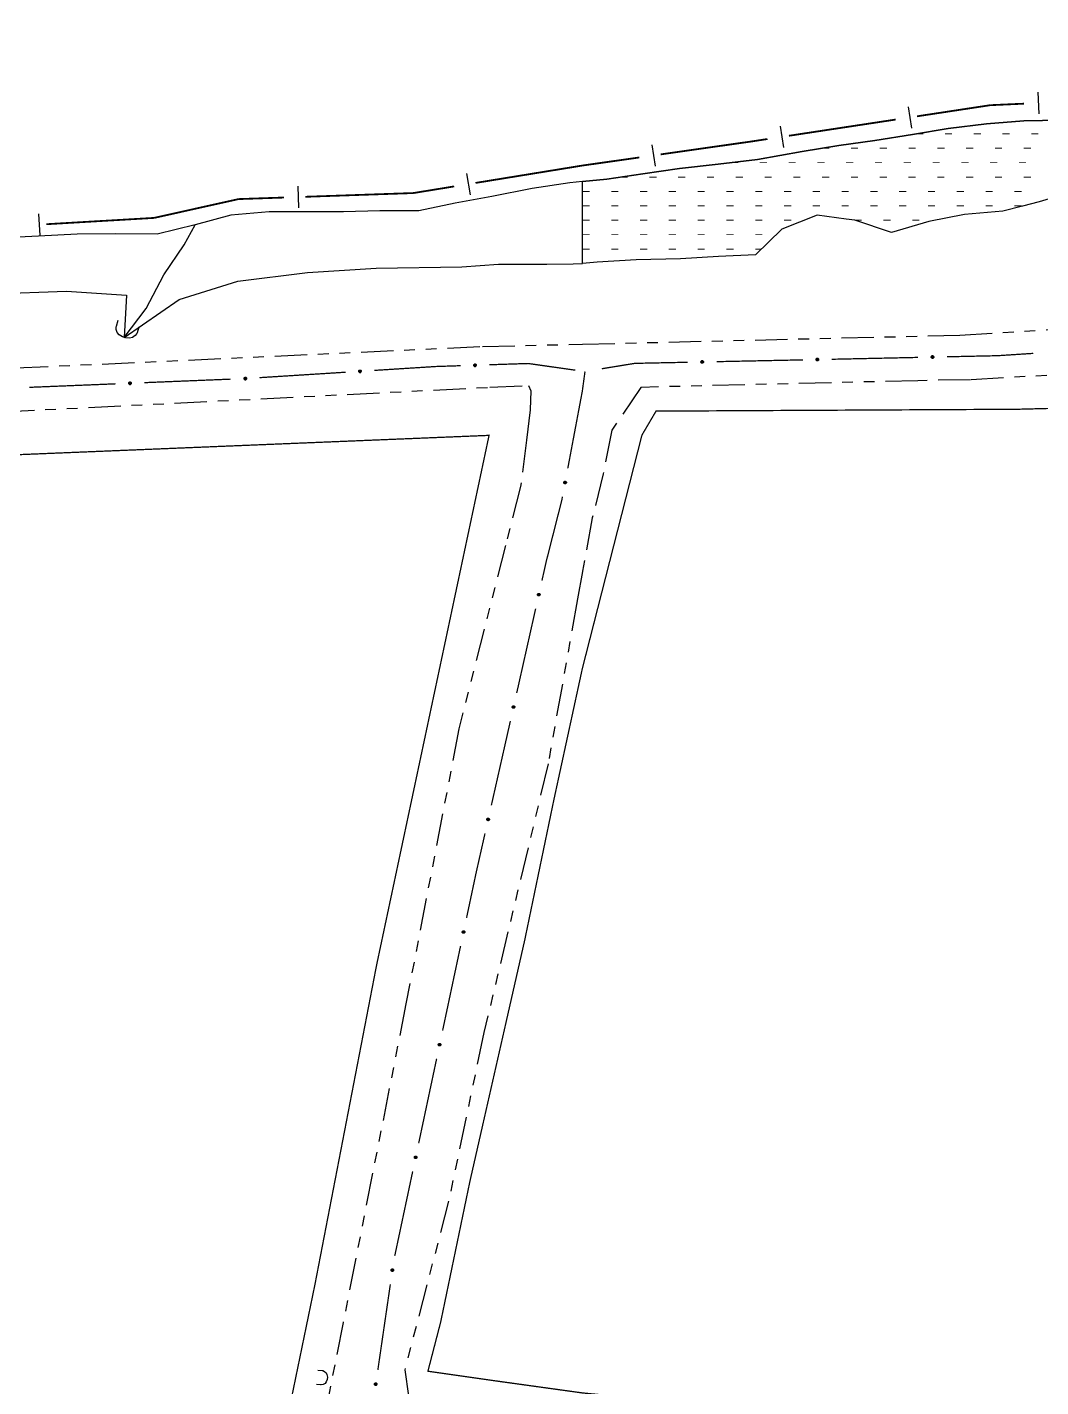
# Model space of a CAD drawing. Extents: x 212200 to 214553, y 4880545 to 4882659.
# Drawn here: x 212676 to 212816.8, y 4881876.5 to 4882065.3 of the extents above; entities that cross this region are included whole.
import ezdxf

# ---------------------------------------------------------------- set-up
doc = ezdxf.new("R2010")
doc.units = 0
doc.header["$LTSCALE"] = 1.5
doc.header["$MEASUREMENT"] = 0
for name, pattern in [('TRACO_00', [10, -10]), ('TRACO_12', [2.5, 2, -0.5]), ('TRACO_25', [8, 3, -1, 1, -1, 1, -1])]:
    doc.linetypes.add(name, pattern=pattern)
for name, color, linetype in [('HD-CURSO-PERENE', 170, 'CONTINUOUS'), ('HD-PRAIA', 251, 'CONTINUOUS'), ('LM-LIM-SETORES-BAIRROS', 250, 'CONTINUOUS'), ('RU-QUADRA', 210, 'CONTINUOUS'), ('SV-EIXO-ROD-ESTR', 7, 'CONTINUOUS'), ('SV-EIXO-RUA-N-PAV', 6, 'CONTINUOUS'), ('SV-EST-M-N-PAV', 20, 'CONTINUOUS'), ('SV-PONTE-BUEIRO', 251, 'CONTINUOUS'), ('SV-RUA-NAO-PAV', 7, 'CONTINUOUS')]:
    doc.layers.add(name, color=color, linetype=linetype)

# ---------------------------------------------------------------- blocks, each defined once
blk = doc.blocks.new('*X1')
at = {"layer": 'HD-PRAIA', "const_width": 0.13}
for points in [[(212799.499795, 4882050.474106), (212800.499795, 4882050.474153)], [(212803.499795, 4882050.474293), (212804.499795, 4882050.47434)], [(212807.499795, 4882050.47448), (212808.499795, 4882050.474527)], [(212811.499795, 4882050.474668), (212812.499795, 4882050.474714)], [(212815.499795, 4882050.474855), (212816.499795, 4882050.474901)], [(212786.458349, 4882048.473943), (212787.458349, 4882048.473988)], [(212790.458349, 4882048.474125), (212791.458349, 4882048.474171)], [(212794.458349, 4882048.474308), (212795.458349, 4882048.474353)], [(212798.458349, 4882048.47449), (212799.458349, 4882048.474536)], [(212802.458349, 4882048.474672), (212803.458349, 4882048.474718)], [(212806.458349, 4882048.474855), (212807.458349, 4882048.4749)], [(212810.458349, 4882048.475037), (212811.458349, 4882048.475083)], [(212814.458349, 4882048.47522), (212815.458349, 4882048.475265)], [(212773.791809, 4882046.473783), (212774.791809, 4882046.473834)], [(212777.791809, 4882046.473987), (212778.791809, 4882046.474037)], [(212781.791809, 4882046.47419), (212782.791809, 4882046.474241)], [(212785.791809, 4882046.474393), (212786.791809, 4882046.474444)], [(212789.791809, 4882046.474597), (212790.791809, 4882046.474647)], [(212793.791809, 4882046.4748), (212794.791809, 4882046.474851)], [(212797.791809, 4882046.475003), (212798.791809, 4882046.475054)], [(212801.791809, 4882046.475207), (212802.791809, 4882046.475258)], [(212805.791809, 4882046.47541), (212806.791809, 4882046.475461)], [(212809.791809, 4882046.475613), (212810.791809, 4882046.475664)], [(212813.791809, 4882046.475817), (212814.791809, 4882046.475868)], [(212758.448577, 4882044.473597), (212759.448577, 4882044.473648)], [(212762.448577, 4882044.473803), (212763.448577, 4882044.473855)], [(212766.448577, 4882044.47401), (212767.448577, 4882044.474062)], [(212770.448577, 4882044.474216), (212771.448577, 4882044.474268)], [(212774.448577, 4882044.474423), (212775.448577, 4882044.474475)], [(212778.448577, 4882044.47463), (212779.448577, 4882044.474681)], [(212782.448577, 4882044.474836), (212783.448577, 4882044.474888)], [(212786.448577, 4882044.475043), (212787.448577, 4882044.475094)], [(212790.448577, 4882044.475249), (212791.448577, 4882044.475301)], [(212794.448577, 4882044.475456), (212795.448577, 4882044.475508)], [(212798.448577, 4882044.475663), (212799.448577, 4882044.475714)], [(212802.448577, 4882044.475869), (212803.448577, 4882044.475921)], [(212806.448577, 4882044.476076), (212807.448577, 4882044.476127)], [(212810.448577, 4882044.476282), (212811.448577, 4882044.476334)], [(212814.448577, 4882044.476489), (212815.448577, 4882044.47654)], [(212753.153056, 4882042.473511), (212754.153056, 4882042.473566)], [(212757.153056, 4882042.473731), (212758.153056, 4882042.473786)], [(212761.153056, 4882042.473951), (212762.153056, 4882042.474006)], [(212765.153056, 4882042.474172), (212766.153056, 4882042.474227)], [(212769.153055, 4882042.474392), (212770.153055, 4882042.474447)], [(212773.153055, 4882042.474612), (212774.153055, 4882042.474667)], [(212777.153055, 4882042.474833), (212778.153055, 4882042.474888)], [(212781.153055, 4882042.475053), (212782.153055, 4882042.475108)], [(212785.153055, 4882042.475273), (212786.153055, 4882042.475328)], [(212789.153055, 4882042.475494), (212790.153055, 4882042.475549)], [(212793.153055, 4882042.475714), (212794.153055, 4882042.475769)], [(212797.153055, 4882042.475934), (212798.153055, 4882042.475989)], [(212801.153055, 4882042.476155), (212802.153055, 4882042.47621)], [(212805.153055, 4882042.476375), (212806.153055, 4882042.47643)], [(212809.153055, 4882042.476595), (212810.153055, 4882042.47665)], [(212813.153055, 4882042.476816), (212814.153055, 4882042.476871)], [(212753.152981, 4882040.473478), (212754.152981, 4882040.473536)], [(212757.152981, 4882040.47371), (212758.152981, 4882040.473768)], [(212761.152981, 4882040.473942), (212762.152981, 4882040.474)], [(212765.152981, 4882040.474173), (212766.152981, 4882040.474231)], [(212769.152981, 4882040.474405), (212770.152981, 4882040.474463)], [(212773.152981, 4882040.474637), (212774.152981, 4882040.474695)], [(212777.152981, 4882040.474869), (212778.152981, 4882040.474927)], [(212781.152981, 4882040.475101), (212782.152981, 4882040.475159)], [(212785.152981, 4882040.475333), (212786.152981, 4882040.475391)], [(212789.152981, 4882040.475565), (212790.152981, 4882040.475623)], [(212793.152981, 4882040.475797), (212794.152981, 4882040.475855)], [(212797.152981, 4882040.476029), (212798.152981, 4882040.476087)], [(212801.152981, 4882040.476261), (212802.152981, 4882040.476319)], [(212805.152981, 4882040.476492), (212806.152981, 4882040.47655)], [(212809.152981, 4882040.476724), (212810.152981, 4882040.476782)], [(212813.152981, 4882040.476956), (212814.152981, 4882040.477014)], [(212753.152906, 4882038.473445), (212754.152906, 4882038.473526)], [(212757.152906, 4882038.47377), (212758.152906, 4882038.473851)], [(212761.152906, 4882038.474095), (212762.152906, 4882038.474176)], [(212765.152906, 4882038.474419), (212766.152906, 4882038.474501)], [(212769.152906, 4882038.474744), (212770.152906, 4882038.474826)], [(212773.152906, 4882038.475069), (212774.152906, 4882038.475151)], [(212777.152906, 4882038.475394), (212778.152906, 4882038.475475)], [(212781.152906, 4882038.475719), (212782.152906, 4882038.4758)], [(212790.967191, 4882038.473823), (212791.967191, 4882038.473957)], [(212794.967191, 4882038.47436), (212795.967191, 4882038.474495)], [(212798.967191, 4882038.474898), (212799.967191, 4882038.475032)], [(212753.152832, 4882036.473412), (212754.152832, 4882036.473499)], [(212757.152832, 4882036.473759), (212758.152832, 4882036.473846)], [(212761.152832, 4882036.474106), (212762.152832, 4882036.474193)], [(212765.152832, 4882036.474453), (212766.152832, 4882036.47454)], [(212769.152832, 4882036.4748), (212770.152832, 4882036.474887)], [(212773.152832, 4882036.475148), (212774.152832, 4882036.475234)], [(212777.152832, 4882036.475495), (212778.152832, 4882036.475582)], [(212753.152757, 4882034.473379), (212754.152757, 4882034.473469)], [(212757.152757, 4882034.47374), (212758.152757, 4882034.47383)], [(212761.152757, 4882034.474101), (212762.152757, 4882034.474191)], [(212765.152757, 4882034.474462), (212766.152757, 4882034.474552)], [(212769.152757, 4882034.474823), (212770.152757, 4882034.474913)], [(212773.152757, 4882034.475184), (212774.152757, 4882034.475274)], [(212777.152757, 4882034.475545), (212778.017443, 4882034.473627)]]:
    blk.add_lwpolyline(points, dxfattribs=at)
blk = doc.blocks.new('COD119', base_point=(212689.493961, 4882022.213562))
at = {"layer": 'SV-PONTE-BUEIRO'}
blk.add_lwpolyline([(212687.983961, 4882020.213562), (212687.983961, 4882021.046895), (212687.983961, 4882021.171895), (212688.109794, 4882021.505228), (212688.361461, 4882021.880228), (212688.738961, 4882022.088562), (212689.242294, 4882022.213562), (212689.745628, 4882022.213562), (212690.248961, 4882022.088562), (212690.626461, 4882021.880228), (212690.878128, 4882021.505228), (212691.003961, 4882021.171895), (212691.003961, 4882021.046895), (212691.003961, 4882020.213562)], dxfattribs=at)
blk = doc.blocks.new('COD120', base_point=(212717.708542, 4881877.64132))
at = {"layer": 'SV-PONTE-BUEIRO'}
blk.add_lwpolyline([(212716.708542, 4881876.24132), (212716.708542, 4881876.824653), (212716.708542, 4881876.912153), (212716.791876, 4881877.145486), (212716.958542, 4881877.407986), (212717.208542, 4881877.55382), (212717.541876, 4881877.64132), (212717.875209, 4881877.64132), (212718.208542, 4881877.55382), (212718.458542, 4881877.407986), (212718.625209, 4881877.145486), (212718.708542, 4881876.912153), (212718.708542, 4881876.824653), (212718.708542, 4881876.24132)], dxfattribs=at)

msp = doc.modelspace()

# ---------------------------------------------------------------- linework, layer by layer
at = {"layer": 'HD-CURSO-PERENE', "linetype": 'Continuous'}
for points in [[(212819.65, 4882052.38, 2.200891), (212814.45, 4882052.27, 2.200891), (212809.29, 4882051.88, 2.200891), (212803.96, 4882051.24, 2.200891), (212799.01, 4882050.39, 2.200891), (212793.76, 4882049.54, 2.200891), (212788.76, 4882048.85, 2.200891), (212783.68, 4882048.02, 2.200891), (212777.49, 4882046.92, 2.200891), (212772.02, 4882046.26, 2.200891), (212766.62, 4882045.68, 2.200891), (212761.53, 4882044.92, 2.200891), (212756.56, 4882044.2, 2.200891), (212753.153107, 4882043.842077, 2.200891)], [(212753.153107, 4882043.842077, 2.200891), (212751.42, 4882043.66, 2.200891), (212746.17, 4882042.87, 2.200891), (212740.59, 4882041.79, 2.200891), (212735.48, 4882040.87, 2.200891), (212730.45, 4882039.77, 2.200891), (212724.99, 4882039.77, 2.200891), (212719.98, 4882039.64, 2.200891), (212714.93, 4882039.63, 2.200891), (212709.64, 4882039.63, 2.200891), (212704.32, 4882039.19, 2.200891), (212699.34, 4882037.84, 2.200891), (212694.08, 4882036.54, 2.200891), (212688.36, 4882036.58, 2.200891), (212682.95, 4882036.54, 2.200891), (212677.61, 4882036.26, 2.200891), (212672.06, 4882035.97, 2.200891)], [(212689.493961, 4882022.213562, 2.644775), (212692.563217, 4882026.223395, 2.493451), (212694.992396, 4882030.883209, 2.473274), (212697.811637, 4882035.053038, 2.352215), (212699.34, 4882037.84, 2.210979)]]:
    msp.add_polyline3d(points, dxfattribs=at)
at = {"layer": 'HD-PRAIA', "linetype": 'TRACO_00'}
for points in [[(212821.835803, 4882042.632024, 2.9676), (212816.616251, 4882041.022114, 2.9676), (212814.265143, 4882040.418064, 2.9676), (212811.556644, 4882039.722192, 2.9676), (212806.226913, 4882039.28224, 2.9676), (212801.27725, 4882038.312305, 2.9676), (212796.087686, 4882036.772393, 2.9676), (212790.977611, 4882038.47236, 2.977689), (212789.7758, 4882038.641079, 2.977689), (212785.777691, 4882039.202364, 2.977689), (212780.868179, 4882037.262465, 2.977689), (212777.208878, 4882033.682619, 2.977689), (212772.04911, 4882033.432658, 2.977689), (212766.779353, 4882033.1427, 2.886894), (212760.599609, 4882032.982743, 2.876806), (212755.189865, 4882032.642787, 2.856629), (212753.152683, 4882032.473346, 2.856629), (212753.153107, 4882043.842077, 2.200891), (212756.56, 4882044.2, 2.200891), (212761.53, 4882044.92, 2.200891), (212766.62, 4882045.68, 2.200891), (212772.02, 4882046.26, 2.200891), (212777.49, 4882046.92, 2.200891), (212783.68, 4882048.02, 2.200891), (212788.76, 4882048.85, 2.200891), (212793.76, 4882049.54, 2.200891), (212799.01, 4882050.39, 2.200891), (212803.96, 4882051.24, 2.200891), (212809.29, 4882051.88, 2.200891), (212814.45, 4882052.27, 2.200891), (212819.65, 4882052.38, 2.200891)], [(212671.200064, 4882028.256624, 2.866718), (212681.502303, 4882028.652864, 2.876806), (212689.823343, 4882028.058504, 2.876806), (212689.493961, 4882022.213562, 2.876806), (212697.153783, 4882027.464144, 2.876806), (212705.276702, 4882030.039704, 2.876806), (212714.984582, 4882031.228424, 2.876806), (212724.494341, 4882031.822784, 2.836453), (212736.381541, 4882032.020904, 2.836453), (212741.515803, 4882032.376728, 2.836453), (212748.233775, 4882032.376728, 2.846541), (212751.871094, 4882032.408383, 2.846541), (212753.152683, 4882032.473346, 2.856629), (212753.153107, 4882043.842077, 2.856629), (212751.42, 4882043.66, 2.856629), (212746.17, 4882042.87, 2.856629), (212740.59, 4882041.79, 2.856629), (212735.48, 4882040.87, 2.856629), (212730.45, 4882039.77, 2.856629), (212724.99, 4882039.77, 2.856629), (212719.98, 4882039.64, 2.856629), (212714.93, 4882039.63, 2.856629), (212709.64, 4882039.63, 2.856629), (212704.32, 4882039.19, 2.856629), (212699.34, 4882037.84, 2.856629), (212694.08, 4882036.54, 2.856629), (212688.36, 4882036.58, 2.856629), (212682.95, 4882036.54, 2.856629), (212677.61, 4882036.26, 2.856629), (212672.06, 4882035.97, 2.856629)]]:
    msp.add_polyline3d(points, dxfattribs=at)
at = {"layer": 'LM-LIM-SETORES-BAIRROS', "const_width": 0.25}
for points in [[(212809.805505, 4882054.460729), (212799.630496, 4882052.915124)], [(212810.513061, 4882054.492527), (212809.805505, 4882054.460729)], [(212814.509028, 4882054.672122), (212810.513061, 4882054.492527)], [(212796.66452, 4882052.464586), (212781.834638, 4882050.211897)], [(212776.634401, 4882049.421971), (212764.021637, 4882047.625148)], [(212776.891344, 4882049.461), (212776.634401, 4882049.421971)], [(212778.868662, 4882049.761359), (212776.891344, 4882049.461)], [(212761.051624, 4882047.202037), (212753.131589, 4882046.073744)], [(212753.107523, 4882046.070316), (212738.302219, 4882043.661377)], [(212753.131589, 4882046.073744), (212753.107523, 4882046.070316)], [(212735.341158, 4882043.179589), (212730.406057, 4882042.376609)], [(212705.375273, 4882041.417183), (212693.662619, 4882038.806869)], [(212705.688261, 4882041.428004), (212705.375273, 4882041.417183)], [(212711.684677, 4882041.635374), (212705.688261, 4882041.428004)], [(212729.673923, 4882042.257485), (212714.682884, 4882041.739059)], [(212730.406057, 4882042.376609), (212729.673923, 4882042.257485)], [(212693.660766, 4882038.806457), (212678.686519, 4882037.927865)], [(212693.662619, 4882038.806869), (212693.660766, 4882038.806457)]]:
    msp.add_lwpolyline(points, dxfattribs=at)
at = {"layer": 'LM-LIM-SETORES-BAIRROS'}
for points in [[(212816.439663, 4882056.260407), (212816.574359, 4882053.263432)], [(212798.416569, 4882054.247933), (212798.867107, 4882051.281957)], [(212780.620711, 4882051.544706), (212781.071249, 4882048.578729)], [(212762.820078, 4882048.969117), (212763.243188, 4882045.999104)], [(212713.631639, 4882043.203601), (212713.735325, 4882040.205394)], [(212737.074305, 4882044.981311), (212737.556093, 4882042.02025)], [(212677.600377, 4882039.366717), (212677.776095, 4882036.371867)]]:
    msp.add_lwpolyline(points, dxfattribs=at)
at = {"layer": 'RU-QUADRA', "linetype": 'TRACO_12', "const_width": 0.18, "flags": 128}
for points in [[(212753.140851, 4881976.210021), (212749.184431, 4881957.97202), (212745.128297, 4881938.451875), (212737.523046, 4881904.98877), (212733.466912, 4881885.468625), (212731.692353, 4881878.623899), (212740.565146, 4881877.356357), (212753.148419, 4881875.611093), (212812.19, 4881869.84), (212841.26, 4881867), (212865.04, 4881865.6), (212903, 4881863.36), (212935.89, 4881866.96), (212932.54, 4881887.06), (212928.7, 4881910.23), (212926.11, 4881925.9), (212916.86, 4881977.66), (212910.22, 4882014.85), (212871.92, 4882009.83), (212871.92, 4882013.71), (212851.72, 4882013.2), (212813.6, 4882012.23), (212763.38, 4882011.97), (212761.423743, 4882008.64417)], [(212489.164757, 4881986.135193), (212488.948578, 4881959.321952), (212489.167826, 4881927.808187), (212488.891121, 4881882.507408), (212432.397403, 4881793.455384), (212417.882575, 4881763.02328), (212416.805336, 4881738.65747), (212433.900467, 4881700.932708), (212505.018292, 4881730.37495), (212566.987452, 4881758.776146), (212621.178855, 4881783.091815), (212637.742347, 4881789.662463), (212676.918309, 4881806.061625), (212691.15408, 4881829.640669), (212710.048323, 4881861.859366), (212715.983597, 4881890.598269), (212724.564962, 4881935.044364), (212740.185858, 4882008.603401), (212619.712691, 4882003.6638), (212609.333983, 4882003.4891), (212554.743794, 4882001.734165), (212534.330392, 4882001.149715), (212529.23816, 4882000.391092)]]:
    msp.add_lwpolyline(points, close=True, dxfattribs=at)
at = {"layer": 'SV-EIXO-ROD-ESTR', "const_width": 0.18}
for points in [[(212740.244162, 4882018.409668), (212745.241506, 4882018.57263)], [(212745.241506, 4882018.57263), (212745.624336, 4882018.58511)], [(212745.624336, 4882018.58511), (212752.175803, 4882017.656391)], [(212760.43368, 4882018.604346), (212755.853471, 4882017.858064)], [(212760.792995, 4882018.611775), (212760.43368, 4882018.604346)], [(212767.791497, 4882018.756573), (212760.792995, 4882018.611775)], [(212783.788073, 4882019.08754), (212771.790641, 4882018.839315)], [(212799.784393, 4882019.43066), (212787.787187, 4882019.171725)], [(212810.831145, 4882019.669081), (212803.783462, 4882019.516971)], [(212811.779819, 4882019.730743), (212810.831145, 4882019.669081)], [(212815.771395, 4882019.990196), (212811.779819, 4882019.730743)], [(212708.296971, 4882016.618731), (212720.273108, 4882017.37512)], [(212724.265154, 4882017.627249), (212732.249246, 4882018.131508)], [(212732.249246, 4882018.131508), (212732.820465, 4882018.167584)], [(212732.820465, 4882018.167584), (212736.246287, 4882018.279298)], [(212676.325729, 4882015.273372), (212688.315803, 4882015.761341)], [(212692.312495, 4882015.923997), (212704.302569, 4882016.411966)]]:
    msp.add_lwpolyline(points, dxfattribs=at)
at = {"layer": 'SV-EIXO-ROD-ESTR'}
for points in [[(212769.936996, 4882018.690859), (212769.903639, 4882018.655091), (212769.867656, 4882018.631172), (212769.831902, 4882018.61986), (212769.797701, 4882018.618102), (212769.762509, 4882018.620245), (212769.727505, 4882018.630233), (212769.69111, 4882018.649924), (212769.654995, 4882018.683134), (212769.632915, 4882018.721606), (212769.619949, 4882018.756065), (212769.616063, 4882018.791622), (212769.618717, 4882018.825774), (212769.630294, 4882018.861791), (212769.65061, 4882018.898479), (212769.684883, 4882018.933986), (212769.72032, 4882018.957194), (212769.75519, 4882018.967227), (212769.790962, 4882018.970908), (212769.826863, 4882018.96829), (212769.861168, 4882018.958288), (212769.89807, 4882018.937767), (212769.932667, 4882018.903475), (212769.956218, 4882018.868395), (212769.966738, 4882018.833675), (212769.969569, 4882018.798376), (212769.967849, 4882018.763053), (212769.959274, 4882018.727448), (212769.936996, 4882018.690859)], [(212785.933572, 4882019.021826), (212785.900215, 4882018.986058), (212785.864232, 4882018.962139), (212785.828479, 4882018.950827), (212785.794278, 4882018.949069), (212785.759086, 4882018.951211), (212785.724082, 4882018.961199), (212785.687687, 4882018.980891), (212785.651572, 4882019.014101), (212785.629491, 4882019.052572), (212785.616526, 4882019.087031), (212785.612639, 4882019.122589), (212785.615293, 4882019.156741), (212785.626871, 4882019.192758), (212785.647186, 4882019.229446), (212785.681459, 4882019.264953), (212785.716897, 4882019.288161), (212785.751767, 4882019.298194), (212785.787538, 4882019.301875), (212785.82344, 4882019.299257), (212785.857744, 4882019.289254), (212785.894647, 4882019.268733), (212785.929243, 4882019.234442), (212785.952794, 4882019.199361), (212785.963315, 4882019.164641), (212785.966145, 4882019.129342), (212785.964426, 4882019.094019), (212785.95585, 4882019.058414), (212785.933572, 4882019.021826)], [(212801.92995, 4882019.366861), (212801.896625, 4882019.331064), (212801.860663, 4882019.307112), (212801.824919, 4882019.295768), (212801.79072, 4882019.29398), (212801.755526, 4882019.296091), (212801.720513, 4882019.306048), (212801.684101, 4882019.325707), (212801.647956, 4882019.358884), (212801.625841, 4882019.397336), (212801.612845, 4882019.431784), (212801.608927, 4882019.467337), (212801.611551, 4882019.501492), (212801.623096, 4882019.53752), (212801.643379, 4882019.574226), (212801.67762, 4882019.609763), (212801.713037, 4882019.633002), (212801.747898, 4882019.643067), (212801.783666, 4882019.64678), (212801.81957, 4882019.644194), (212801.853883, 4882019.634222), (212801.890804, 4882019.613734), (212801.925431, 4882019.579473), (212801.949013, 4882019.544414), (212801.959564, 4882019.509703), (212801.962427, 4882019.474407), (212801.960739, 4882019.439082), (212801.952195, 4882019.40347), (212801.92995, 4882019.366861)], [(212722.118798, 4882017.60199), (212722.15061, 4882017.639139), (212722.185547, 4882017.664561), (212722.220789, 4882017.677378), (212722.254885, 4882017.680584), (212722.290136, 4882017.679934), (212722.325531, 4882017.671439), (212722.362728, 4882017.653307), (212722.400218, 4882017.621657), (212722.423909, 4882017.584156), (212722.438323, 4882017.550277), (212722.443712, 4882017.514917), (212722.442508, 4882017.480683), (212722.432467, 4882017.444207), (212722.413725, 4882017.406691), (212722.380987, 4882017.369764), (212722.346565, 4882017.345075), (212722.312151, 4882017.333573), (212722.276568, 4882017.32838), (212722.240587, 4882017.329474), (212722.20589, 4882017.338014), (212722.168151, 4882017.356953), (212722.132133, 4882017.389748), (212722.107116, 4882017.423799), (212722.095134, 4882017.458042), (212722.09081, 4882017.493189), (212722.091032, 4882017.528553), (212722.09809, 4882017.56449), (212722.118798, 4882017.60199)], [(212738.098033, 4882018.449822), (212738.130962, 4882018.485985), (212738.166657, 4882018.510331), (212738.202273, 4882018.522068), (212738.236451, 4882018.524233), (212738.271666, 4882018.52251), (212738.306786, 4882018.51294), (212738.343413, 4882018.493683), (212738.379921, 4882018.460906), (212738.402458, 4882018.4227), (212738.415833, 4882018.388398), (212738.420143, 4882018.352889), (212738.417896, 4882018.318708), (212738.406748, 4882018.282555), (212738.386871, 4882018.245628), (212738.353024, 4882018.209715), (212738.317865, 4882018.186087), (212738.283117, 4882018.175639), (212738.247392, 4882018.171532), (212738.211462, 4882018.173723), (212738.177041, 4882018.183316), (212738.139897, 4882018.203396), (212738.104894, 4882018.237273), (212738.080927, 4882018.27207), (212738.069994, 4882018.306662), (212738.066743, 4882018.341925), (212738.068041, 4882018.377266), (212738.076192, 4882018.412971), (212738.098033, 4882018.449822)], [(212690.166111, 4882015.946816), (212690.198747, 4882015.983243), (212690.234244, 4882016.007877), (212690.269765, 4882016.019901), (212690.303924, 4882016.022343), (212690.339152, 4882016.020904), (212690.374348, 4882016.011617), (212690.41113, 4882015.992657), (212690.447901, 4882015.960176), (212690.470746, 4882015.922153), (212690.484398, 4882015.88796), (212690.488994, 4882015.852488), (212690.487023, 4882015.818289), (212690.476168, 4882015.782048), (212690.45659, 4882015.744961), (212690.423033, 4882015.708777), (212690.388067, 4882015.684865), (212690.353404, 4882015.674137), (212690.317713, 4882015.669742), (212690.281766, 4882015.671641), (212690.247269, 4882015.680956), (212690.209964, 4882015.700736), (212690.174689, 4882015.734329), (212690.150442, 4882015.768932), (212690.139229, 4882015.803434), (212690.135694, 4882015.83867), (212690.136707, 4882015.87402), (212690.144569, 4882015.909789), (212690.166111, 4882015.946816)], [(212706.178507, 4882016.595233), (212706.210318, 4882016.632382), (212706.245255, 4882016.657805), (212706.280498, 4882016.670622), (212706.314593, 4882016.673828), (212706.349844, 4882016.673178), (212706.38524, 4882016.664682), (212706.422437, 4882016.646551), (212706.459927, 4882016.614901), (212706.483618, 4882016.5774), (212706.498032, 4882016.543521), (212706.503421, 4882016.50816), (212706.502217, 4882016.473926), (212706.492176, 4882016.437451), (212706.473433, 4882016.399935), (212706.440696, 4882016.363008), (212706.406274, 4882016.338319), (212706.37186, 4882016.326817), (212706.336277, 4882016.321624), (212706.300296, 4882016.322718), (212706.265599, 4882016.331258), (212706.22786, 4882016.350197), (212706.191841, 4882016.382992), (212706.166825, 4882016.417043), (212706.154843, 4882016.451286), (212706.150519, 4882016.486433), (212706.15074, 4882016.521797), (212706.157799, 4882016.557734), (212706.178507, 4882016.595233)]]:
    msp.add_lwpolyline(points, close=True, dxfattribs=at)
for points in [[(212769.966738, 4882018.833675), (212769.616063, 4882018.791622)], [(212769.956218, 4882018.868395), (212769.618717, 4882018.825774)], [(212769.965547, 4882018.816403), (212769.61971, 4882018.776492)], [(212769.969569, 4882018.798376), (212769.619949, 4882018.756065)], [(212769.957992, 4882018.851732), (212769.620397, 4882018.809262)], [(212769.942252, 4882018.886891), (212769.629213, 4882018.84493)], [(212769.932667, 4882018.903475), (212769.630294, 4882018.861791)], [(212769.964945, 4882018.779541), (212769.631442, 4882018.737155)], [(212769.967849, 4882018.763053), (212769.632915, 4882018.721606)], [(212769.911561, 4882018.919012), (212769.643485, 4882018.88071)], [(212769.958829, 4882018.745294), (212769.648547, 4882018.702024)], [(212769.89807, 4882018.937767), (212769.65061, 4882018.898479)], [(212769.959274, 4882018.727448), (212769.654995, 4882018.683134)], [(212769.874162, 4882018.945534), (212769.675493, 4882018.916857)], [(212769.947257, 4882018.710934), (212769.676537, 4882018.668483)], [(212769.861168, 4882018.958288), (212769.684883, 4882018.933986)], [(212769.936996, 4882018.690859), (212769.69111, 4882018.649924)], [(212769.83969, 4882018.962564), (212769.709006, 4882018.946212)], [(212769.918034, 4882018.672114), (212769.716693, 4882018.640652)], [(212769.826863, 4882018.96829), (212769.72032, 4882018.957194)], [(212769.903639, 4882018.655091), (212769.727505, 4882018.630233)], [(212769.883185, 4882018.641368), (212769.753837, 4882018.626408)], [(212769.867656, 4882018.631172), (212769.762509, 4882018.620245)], [(212785.963315, 4882019.164641), (212785.612639, 4882019.122589)], [(212785.952794, 4882019.199361), (212785.615293, 4882019.156741)], [(212785.962124, 4882019.14737), (212785.616287, 4882019.107459)], [(212785.966145, 4882019.129342), (212785.616526, 4882019.087031)], [(212785.954569, 4882019.182699), (212785.616973, 4882019.140229)], [(212785.938828, 4882019.217858), (212785.625789, 4882019.175896)], [(212785.929243, 4882019.234442), (212785.626871, 4882019.192758)], [(212785.961521, 4882019.110507), (212785.628019, 4882019.068122)], [(212785.964426, 4882019.094019), (212785.629491, 4882019.052572)], [(212785.908138, 4882019.249979), (212785.640062, 4882019.211677)], [(212785.955406, 4882019.07626), (212785.645124, 4882019.032991)], [(212785.894647, 4882019.268733), (212785.647186, 4882019.229446)], [(212785.95585, 4882019.058414), (212785.651572, 4882019.014101)], [(212785.870739, 4882019.276501), (212785.672069, 4882019.247824)], [(212785.943834, 4882019.041901), (212785.673114, 4882018.999449)], [(212785.857744, 4882019.289254), (212785.681459, 4882019.264953)], [(212785.933572, 4882019.021826), (212785.687687, 4882018.980891)], [(212785.836266, 4882019.29353), (212785.705582, 4882019.277179)], [(212785.914611, 4882019.003081), (212785.713269, 4882018.971619)], [(212785.82344, 4882019.299257), (212785.716897, 4882019.288161)], [(212785.900215, 4882018.986058), (212785.724082, 4882018.961199)], [(212785.879762, 4882018.972334), (212785.750414, 4882018.957375)], [(212785.864232, 4882018.962139), (212785.759086, 4882018.951211)], [(212801.959564, 4882019.509703), (212801.608927, 4882019.467337)], [(212801.949013, 4882019.544414), (212801.611551, 4882019.501492)], [(212801.958389, 4882019.49243), (212801.612588, 4882019.452211)], [(212801.962427, 4882019.474407), (212801.612845, 4882019.431784)], [(212801.950802, 4882019.527753), (212801.613245, 4882019.484981)], [(212801.935031, 4882019.562898), (212801.622029, 4882019.520657)], [(212801.925431, 4882019.579473), (212801.623096, 4882019.53752)], [(212801.95782, 4882019.455568), (212801.624355, 4882019.412885)], [(212801.960739, 4882019.439082), (212801.625841, 4882019.397336)], [(212801.904312, 4882019.594991), (212801.63627, 4882019.55645)], [(212801.951735, 4882019.421315), (212801.641491, 4882019.377769)], [(212801.890804, 4882019.613734), (212801.643379, 4882019.574226)], [(212801.952195, 4882019.40347), (212801.647956, 4882019.358884)], [(212801.866889, 4882019.62148), (212801.668245, 4882019.592626)], [(212801.940193, 4882019.386945), (212801.669511, 4882019.344252)], [(212801.853883, 4882019.634222), (212801.67762, 4882019.609763)], [(212801.92995, 4882019.366861), (212801.684101, 4882019.325707)], [(212801.832401, 4882019.638479), (212801.701732, 4882019.62201)], [(212801.911005, 4882019.3481), (212801.709692, 4882019.316458)], [(212801.81957, 4882019.644194), (212801.713037, 4882019.633002)], [(212801.896625, 4882019.331064), (212801.720513, 4882019.306048)], [(212801.876183, 4882019.317322), (212801.746849, 4882019.302247)], [(212801.860663, 4882019.307112), (212801.755526, 4882019.296091)], [(212722.09081, 4882017.493189), (212722.438323, 4882017.550277)], [(212722.091032, 4882017.528553), (212722.423909, 4882017.584156)], [(212722.094632, 4882017.512203), (212722.426039, 4882017.568683)], [(212722.095134, 4882017.458042), (212722.443712, 4882017.514917)], [(212722.095592, 4882017.475348), (212722.439427, 4882017.529878)], [(212722.09809, 4882017.56449), (212722.400218, 4882017.621657)], [(212722.099291, 4882017.546679), (212722.407461, 4882017.603058)], [(212722.104637, 4882017.440371), (212722.44013, 4882017.497109)], [(212722.107116, 4882017.423799), (212722.442508, 4882017.480683)], [(212722.109397, 4882017.581498), (212722.378074, 4882017.635383)], [(212722.118798, 4882017.60199), (212722.362728, 4882017.653307)], [(212722.121854, 4882017.405911), (212722.432833, 4882017.4611)], [(212722.132133, 4882017.389748), (212722.432467, 4882017.444207)], [(212722.136948, 4882017.621521), (212722.336776, 4882017.661486)], [(212722.15061, 4882017.639139), (212722.325531, 4882017.671439)], [(212722.153878, 4882017.375119), (212722.42009, 4882017.424747)], [(212722.168151, 4882017.356953), (212722.413725, 4882017.406691)], [(212722.170463, 4882017.653717), (212722.299061, 4882017.674144)], [(212722.185547, 4882017.664561), (212722.290136, 4882017.679934)], [(212722.192367, 4882017.350205), (212722.389643, 4882017.387275)], [(212722.20589, 4882017.338014), (212722.380987, 4882017.369764)], [(212722.22753, 4882017.334652), (212722.357404, 4882017.356527)], [(212722.240587, 4882017.329474), (212722.346565, 4882017.345075)], [(212738.066743, 4882018.341925), (212738.415833, 4882018.388398)], [(212738.068041, 4882018.377266), (212738.402458, 4882018.4227)], [(212738.069994, 4882018.306662), (212738.420143, 4882018.352889)], [(212738.070979, 4882018.323947), (212738.416316, 4882018.367974)], [(212738.071142, 4882018.360814), (212738.404116, 4882018.407169)], [(212738.076192, 4882018.412971), (212738.379921, 4882018.460906)], [(212738.076849, 4882018.395131), (212738.386594, 4882018.442094)], [(212738.078954, 4882018.288711), (212738.41602, 4882018.335199)], [(212738.080927, 4882018.27207), (212738.417896, 4882018.318708)], [(212738.088011, 4882018.429627), (212738.358206, 4882018.475299)], [(212738.095112, 4882018.253741), (212738.407629, 4882018.299429)], [(212738.098033, 4882018.449822), (212738.343413, 4882018.493683)], [(212738.104894, 4882018.237273), (212738.406748, 4882018.282555)], [(212738.11677, 4882018.468791), (212738.317722, 4882018.502649)], [(212738.126183, 4882018.221988), (212738.393784, 4882018.263481)], [(212738.130962, 4882018.485985), (212738.306786, 4882018.51294)], [(212738.139897, 4882018.203396), (212738.386871, 4882018.245628)], [(212738.15125, 4882018.499951), (212738.28041, 4882018.51645)], [(212738.163895, 4882018.195913), (212738.362209, 4882018.226955)], [(212738.166657, 4882018.510331), (212738.271666, 4882018.52251)], [(212738.177041, 4882018.183316), (212738.353024, 4882018.209715)], [(212738.198568, 4882018.179296), (212738.329048, 4882018.197203)], [(212738.211462, 4882018.173723), (212738.317865, 4882018.186087)], [(212690.135694, 4882015.83867), (212690.484398, 4882015.88796)], [(212690.136707, 4882015.87402), (212690.470746, 4882015.922153)], [(212690.139229, 4882015.803434), (212690.488994, 4882015.852488)], [(212690.13994, 4882015.857594), (212690.472529, 4882015.906636)], [(212690.140075, 4882015.820726), (212690.485045, 4882015.867542)], [(212690.144569, 4882015.909789), (212690.447901, 4882015.960176)], [(212690.14537, 4882015.891956), (212690.454725, 4882015.941419)], [(212690.148334, 4882015.785556), (212690.485013, 4882015.834765)], [(212690.150442, 4882015.768932), (212690.487023, 4882015.818289)], [(212690.156253, 4882015.92654), (212690.42607, 4882015.974394)], [(212690.164774, 4882015.750718), (212690.476912, 4882015.798928)], [(212690.166111, 4882015.946816), (212690.41113, 4882015.992657)], [(212690.174689, 4882015.734329), (212690.476168, 4882015.782048)], [(212690.184694, 4882015.965936), (212690.385367, 4882016.001416)], [(212690.196101, 4882015.719217), (212690.463358, 4882015.762869)], [(212690.198747, 4882015.983243), (212690.374348, 4882016.011617)], [(212690.209964, 4882015.700736), (212690.45659, 4882015.744961)], [(212690.218922, 4882015.997373), (212690.347945, 4882016.014915)], [(212690.234022, 4882015.693447), (212690.432079, 4882015.72609)], [(212690.234244, 4882016.007877), (212690.339152, 4882016.020904)], [(212690.247269, 4882015.680956), (212690.423033, 4882015.708777)], [(212690.268828, 4882015.67711), (212690.399159, 4882015.696071)], [(212690.281766, 4882015.671641), (212690.388067, 4882015.684865)], [(212706.150519, 4882016.486433), (212706.498032, 4882016.543521)], [(212706.15074, 4882016.521797), (212706.483618, 4882016.5774)], [(212706.154341, 4882016.505447), (212706.485748, 4882016.561926)], [(212706.154843, 4882016.451286), (212706.503421, 4882016.50816)], [(212706.155301, 4882016.468592), (212706.499136, 4882016.523122)], [(212706.157799, 4882016.557734), (212706.459927, 4882016.614901)], [(212706.158999, 4882016.539922), (212706.46717, 4882016.596301)], [(212706.164346, 4882016.433615), (212706.499839, 4882016.490353)], [(212706.166825, 4882016.417043), (212706.502217, 4882016.473926)], [(212706.169105, 4882016.574742), (212706.437783, 4882016.628626)], [(212706.178507, 4882016.595233), (212706.422437, 4882016.646551)], [(212706.181562, 4882016.399154), (212706.492542, 4882016.454343)], [(212706.191841, 4882016.382992), (212706.492176, 4882016.437451)], [(212706.196657, 4882016.614765), (212706.396485, 4882016.65473)], [(212706.210318, 4882016.632382), (212706.38524, 4882016.664682)], [(212706.213586, 4882016.368363), (212706.479799, 4882016.41799)], [(212706.22786, 4882016.350197), (212706.473433, 4882016.399935)], [(212706.230172, 4882016.646961), (212706.35877, 4882016.667388)], [(212706.245255, 4882016.657805), (212706.349844, 4882016.673178)], [(212706.252075, 4882016.343449), (212706.449351, 4882016.380519)], [(212706.265599, 4882016.331258), (212706.440696, 4882016.363008)], [(212706.287239, 4882016.327896), (212706.417112, 4882016.349771)], [(212706.300296, 4882016.322718), (212706.406274, 4882016.338319)]]:
    msp.add_lwpolyline(points, dxfattribs=at)
at = {"layer": 'SV-EIXO-RUA-N-PAV', "const_width": 0.18}
for points in [[(212753.512512, 4882017.476638), (212753.242286, 4882015.494978)], [(212752.971409, 4882013.847967), (212753.139337, 4882014.740018)], [(212753.242286, 4882015.494978), (212753.139337, 4882014.740018)], [(212751.121416, 4882004.020581), (212752.971409, 4882013.847967)], [(212750.2861, 4881999.583283), (212750.381418, 4882000.089626)], [(212748.131456, 4881991.099372), (212750.166774, 4881999.113436)], [(212750.166774, 4881999.113436), (212750.2861, 4881999.583283)], [(212747.53304, 4881988.434206), (212747.971196, 4881990.385621)], [(212747.971196, 4881990.385621), (212748.131456, 4881991.099372)], [(212744.253693, 4881973.828969), (212746.656729, 4881984.531377)], [(212744.026576, 4881972.823163), (212744.246836, 4881973.798604)], [(212744.246836, 4881973.798604), (212744.253693, 4881973.828969)], [(212740.502402, 4881957.216107), (212743.145532, 4881968.921399)], [(212738.39765, 4881947.895062), (212739.621358, 4881953.314343)], [(212737.058541, 4881941.591453), (212738.30533, 4881947.460484)], [(212738.30533, 4881947.460484), (212738.39765, 4881947.895062)], [(212733.733771, 4881925.940705), (212736.227348, 4881937.678766)], [(212730.409001, 4881910.289958), (212732.902578, 4881922.028019)], [(212727.08423, 4881894.63921), (212729.577808, 4881906.377271)], [(212724.738713, 4881878.813233), (212726.470396, 4881890.687629)]]:
    msp.add_lwpolyline(points, dxfattribs=at)
at = {"layer": 'SV-EIXO-RUA-N-PAV'}
for points in [[(212750.616656, 4882001.934268), (212750.588498, 4882001.974258), (212750.572475, 4882002.014385), (212750.568743, 4882002.051699), (212750.574044, 4882002.085532), (212750.583365, 4882002.119535), (212750.600327, 4882002.151743), (212750.62707, 4882002.183321), (212750.666987, 4882002.211848), (212750.709172, 4882002.225561), (212750.745559, 4882002.231176), (212750.781156, 4882002.22768), (212750.814036, 4882002.218072), (212750.84691, 4882002.199347), (212750.878646, 4882002.171933), (212750.90636, 4882002.131101), (212750.921799, 4882002.091654), (212750.924461, 4882002.055467), (212750.92072, 4882002.019701), (212750.910787, 4882001.985102), (212750.893955, 4882001.953581), (212750.866296, 4882001.921678), (212750.825632, 4882001.894857), (212750.786464, 4882001.87901), (212750.750324, 4882001.875841), (212750.715196, 4882001.880317), (212750.680978, 4882001.889252), (212750.647892, 4882001.904954), (212750.616656, 4882001.934268)], [(212746.956001, 4881986.366718), (212746.929251, 4881986.407663), (212746.914634, 4881986.448323), (212746.912203, 4881986.485744), (212746.918678, 4881986.519373), (212746.929176, 4881986.55303), (212746.947248, 4881986.584629), (212746.975074, 4881986.615257), (212747.015959, 4881986.642379), (212747.058595, 4881986.654615), (212747.095155, 4881986.658961), (212747.13061, 4881986.654229), (212747.163136, 4881986.643482), (212747.195338, 4881986.623625), (212747.226101, 4881986.595123), (212747.252378, 4881986.553352), (212747.266435, 4881986.513392), (212747.267836, 4881986.477134), (212747.262853, 4881986.44152), (212747.251723, 4881986.407287), (212747.233804, 4881986.376372), (212747.205052, 4881986.34545), (212747.16348, 4881986.32006), (212747.123784, 4881986.305585), (212747.087556, 4881986.303676), (212747.052604, 4881986.309371), (212747.018718, 4881986.31949), (212746.986198, 4881986.336334), (212746.956001, 4881986.366718)], [(212743.44703, 4881970.756375), (212743.42033, 4881970.797353), (212743.405761, 4881970.83803), (212743.403376, 4881970.875455), (212743.409891, 4881970.909076), (212743.420431, 4881970.94272), (212743.438541, 4881970.974297), (212743.466404, 4881971.004891), (212743.507322, 4881971.031964), (212743.549973, 4881971.044148), (212743.586538, 4881971.04845), (212743.621987, 4881971.043675), (212743.6545, 4881971.032889), (212743.686678, 4881971.012992), (212743.717406, 4881970.984453), (212743.743633, 4881970.94265), (212743.757641, 4881970.902673), (212743.758998, 4881970.866413), (212743.753972, 4881970.830806), (212743.7428, 4881970.796586), (212743.724845, 4881970.765692), (212743.696054, 4881970.734805), (212743.654451, 4881970.709466), (212743.614738, 4881970.695039), (212743.578508, 4881970.693174), (212743.543563, 4881970.698911), (212743.509689, 4881970.709072), (212743.47719, 4881970.725955), (212743.44703, 4881970.756375)], [(212739.922856, 4881955.149319), (212739.896156, 4881955.190297), (212739.881588, 4881955.230974), (212739.879202, 4881955.268399), (212739.885717, 4881955.30202), (212739.896257, 4881955.335664), (212739.914367, 4881955.367241), (212739.94223, 4881955.397835), (212739.983148, 4881955.424907), (212740.025799, 4881955.437092), (212740.062364, 4881955.441394), (212740.097813, 4881955.436619), (212740.130326, 4881955.425833), (212740.162504, 4881955.405936), (212740.193232, 4881955.377397), (212740.219459, 4881955.335594), (212740.233468, 4881955.295617), (212740.234824, 4881955.259357), (212740.229798, 4881955.22375), (212740.218626, 4881955.18953), (212740.200671, 4881955.158636), (212740.17188, 4881955.127749), (212740.130278, 4881955.10241), (212740.090564, 4881955.087983), (212740.054334, 4881955.086118), (212740.019389, 4881955.091855), (212739.985515, 4881955.102016), (212739.953016, 4881955.118899), (212739.922856, 4881955.149319)], [(212736.50541, 4881939.51744), (212736.47819, 4881939.558073), (212736.463104, 4881939.598562), (212736.460241, 4881939.635953), (212736.466327, 4881939.669654), (212736.476437, 4881939.703431), (212736.494142, 4881939.735236), (212736.521612, 4881939.766183), (212736.562182, 4881939.793775), (212736.604674, 4881939.806503), (212736.641182, 4881939.811271), (212736.676688, 4881939.806948), (212736.709336, 4881939.796578), (212736.741765, 4881939.777094), (212736.772855, 4881939.748949), (212736.799613, 4881939.707484), (212736.814131, 4881939.667688), (212736.81595, 4881939.631449), (212736.811378, 4881939.59578), (212736.800644, 4881939.561421), (212736.783084, 4881939.530301), (212736.75469, 4881939.499049), (212736.713414, 4881939.473181), (212736.673888, 4881939.458249), (212736.637684, 4881939.455921), (212736.602669, 4881939.461212), (212736.568669, 4881939.47094), (212736.535956, 4881939.487407), (212736.50541, 4881939.51744)], [(212733.18064, 4881923.866692), (212733.15342, 4881923.907326), (212733.138334, 4881923.947814), (212733.135471, 4881923.985205), (212733.141557, 4881924.018906), (212733.151666, 4881924.052683), (212733.169372, 4881924.084488), (212733.196842, 4881924.115435), (212733.237411, 4881924.143027), (212733.279904, 4881924.155755), (212733.316411, 4881924.160523), (212733.351918, 4881924.156201), (212733.384566, 4881924.14583), (212733.416995, 4881924.126346), (212733.448085, 4881924.098201), (212733.474843, 4881924.056736), (212733.48936, 4881924.01694), (212733.49118, 4881923.980701), (212733.486608, 4881923.945033), (212733.475874, 4881923.910673), (212733.458314, 4881923.879553), (212733.42992, 4881923.848301), (212733.388644, 4881923.822433), (212733.349118, 4881923.807501), (212733.312914, 4881923.805173), (212733.277899, 4881923.810465), (212733.243898, 4881923.820192), (212733.211186, 4881923.836659), (212733.18064, 4881923.866692)], [(212729.85587, 4881908.215945), (212729.828649, 4881908.256578), (212729.813564, 4881908.297067), (212729.810701, 4881908.334458), (212729.816787, 4881908.368159), (212729.826896, 4881908.401935), (212729.844602, 4881908.43374), (212729.872072, 4881908.464687), (212729.912641, 4881908.49228), (212729.955134, 4881908.505008), (212729.991641, 4881908.509775), (212730.027148, 4881908.505453), (212730.059796, 4881908.495082), (212730.092225, 4881908.475598), (212730.123315, 4881908.447453), (212730.150073, 4881908.405988), (212730.16459, 4881908.366193), (212730.166409, 4881908.329954), (212730.161838, 4881908.294285), (212730.151104, 4881908.259926), (212730.133544, 4881908.228805), (212730.10515, 4881908.197553), (212730.063873, 4881908.171686), (212730.024348, 4881908.156753), (212729.988144, 4881908.154426), (212729.953129, 4881908.159717), (212729.919128, 4881908.169445), (212729.886416, 4881908.185912), (212729.85587, 4881908.215945)], [(212726.629347, 4881892.540403), (212726.599564, 4881892.579197), (212726.581899, 4881892.618629), (212726.576632, 4881892.655758), (212726.580533, 4881892.689781), (212726.588444, 4881892.724139), (212726.604062, 4881892.75702), (212726.62948, 4881892.789673), (212726.668186, 4881892.819823), (212726.70977, 4881892.835264), (212726.745894, 4881892.842376), (212726.781606, 4881892.840351), (212726.814854, 4881892.832107), (212726.848472, 4881892.814754), (212726.881312, 4881892.788672), (212726.910687, 4881892.749018), (212726.92774, 4881892.710241), (212726.931891, 4881892.674195), (212726.929628, 4881892.638305), (212726.921132, 4881892.603325), (212726.905614, 4881892.571138), (212726.879294, 4881892.53812), (212726.839771, 4881892.509646), (212726.801291, 4881892.492196), (212726.765312, 4881892.487539), (212726.730029, 4881892.490563), (212726.695472, 4881892.498078), (212726.661766, 4881892.512402), (212726.629347, 4881892.540403)], [(212724.320437, 4881876.707876), (212724.290654, 4881876.74667), (212724.272989, 4881876.786102), (212724.267722, 4881876.82323), (212724.271623, 4881876.857253), (212724.279533, 4881876.891612), (212724.295152, 4881876.924492), (212724.32057, 4881876.957146), (212724.359276, 4881876.987296), (212724.400859, 4881877.002736), (212724.436984, 4881877.009848), (212724.472695, 4881877.007823), (212724.505944, 4881876.999579), (212724.539561, 4881876.982226), (212724.572401, 4881876.956144), (212724.601776, 4881876.91649), (212724.618829, 4881876.877713), (212724.622981, 4881876.841667), (212724.620718, 4881876.805778), (212724.612221, 4881876.770798), (212724.596704, 4881876.73861), (212724.570384, 4881876.705593), (212724.530861, 4881876.677118), (212724.49238, 4881876.659668), (212724.456402, 4881876.655012), (212724.421119, 4881876.658035), (212724.386562, 4881876.66555), (212724.352856, 4881876.679874), (212724.320437, 4881876.707876)]]:
    msp.add_lwpolyline(points, close=True, dxfattribs=at)
for points in [[(212750.572475, 4882002.014385), (212750.583365, 4882002.119535)], [(212750.579265, 4882001.997093), (212750.591178, 4882002.126757)], [(212750.588498, 4882001.974258), (212750.600327, 4882002.151743)], [(212750.602203, 4882001.956674), (212750.612744, 4882002.160186)], [(212750.616656, 4882001.934268), (212750.62707, 4882002.183321)], [(212750.634197, 4882001.920104), (212750.648225, 4882002.193773)], [(212750.647892, 4882001.904954), (212750.666987, 4882002.211848)], [(212750.665449, 4882001.901725), (212750.686798, 4882002.214281)], [(212750.680978, 4882001.889252), (212750.709172, 4882002.225561)], [(212750.697711, 4882001.888709), (212750.724693, 4882002.22381)], [(212750.715196, 4882001.880317), (212750.745559, 4882002.231176)], [(212750.733665, 4882001.880552), (212750.7656, 4882002.227217)], [(212750.750324, 4882001.875841), (212750.781156, 4882002.22768)], [(212750.769792, 4882001.880694), (212750.797531, 4882002.219817)], [(212750.786464, 4882001.87901), (212750.814036, 4882002.218072)], [(212750.807434, 4882001.888881), (212750.830629, 4882002.203867)], [(212750.825632, 4882001.894857), (212750.84691, 4882002.199347)], [(212750.845171, 4882001.912324), (212750.862718, 4882002.182553)], [(212750.866296, 4882001.921678), (212750.878646, 4882002.171933)], [(212750.878806, 4882001.943481), (212750.891524, 4882002.143807)], [(212750.893955, 4882001.953581), (212750.90636, 4882002.131101)], [(212750.90255, 4882001.973724), (212750.913374, 4882002.104981)], [(212750.910787, 4882001.985102), (212750.921799, 4882002.091654)], [(212746.914634, 4881986.448323), (212746.929176, 4881986.55303)], [(212746.920819, 4881986.430805), (212746.937235, 4881986.559976)], [(212746.929251, 4881986.407663), (212746.947248, 4881986.584629)], [(212746.942336, 4881986.389613), (212746.959952, 4881986.592635)], [(212746.956001, 4881986.366718), (212746.975074, 4881986.615257)], [(212746.973038, 4881986.351952), (212746.99658, 4881986.624967)], [(212746.986198, 4881986.336334), (212747.015959, 4881986.642379)], [(212747.003632, 4881986.332496), (212747.035843, 4881986.644121)], [(212747.018718, 4881986.31949), (212747.058595, 4881986.654615)], [(212747.035422, 4881986.318366), (212747.074046, 4881986.652325)], [(212747.052604, 4881986.309371), (212747.095155, 4881986.658961)], [(212747.07107, 4881986.308963), (212747.115047, 4881986.654307)], [(212747.087556, 4881986.303676), (212747.13061, 4881986.654229)], [(212747.107181, 4881986.307848), (212747.146701, 4881986.645801)], [(212747.123784, 4881986.305585), (212747.163136, 4881986.643482)], [(212747.145085, 4881986.314721), (212747.179224, 4881986.628709)], [(212747.16348, 4881986.32006), (212747.195338, 4881986.623625)], [(212747.183614, 4881986.336837), (212747.210552, 4881986.606292)], [(212747.205052, 4881986.34545), (212747.226101, 4881986.595123)], [(212747.218313, 4881986.366805), (212747.237993, 4881986.566566)], [(212747.233804, 4881986.376372), (212747.252378, 4881986.553352)], [(212747.243094, 4881986.396203), (212747.258478, 4881986.527004)], [(212747.251723, 4881986.407287), (212747.266435, 4881986.513392)], [(212743.405761, 4881970.83803), (212743.420431, 4881970.94272)], [(212743.411925, 4881970.820505), (212743.428498, 4881970.949656)], [(212743.42033, 4881970.797353), (212743.438541, 4881970.974297)], [(212743.433393, 4881970.779287), (212743.451254, 4881970.982288)], [(212743.44703, 4881970.756375), (212743.466404, 4881971.004891)], [(212743.464049, 4881970.741589), (212743.487921, 4881971.014575)], [(212743.47719, 4881970.725955), (212743.507322, 4881971.031964)], [(212743.494619, 4881970.722096), (212743.527208, 4881971.033682)], [(212743.509689, 4881970.709072), (212743.549973, 4881971.044148)], [(212743.526392, 4881970.707928), (212743.565421, 4881971.04184)], [(212743.543563, 4881970.698911), (212743.586538, 4881971.04845)], [(212743.562029, 4881970.698482), (212743.606424, 4881971.043772)], [(212743.578508, 4881970.693174), (212743.621987, 4881971.043675)], [(212743.598138, 4881970.697322), (212743.638068, 4881971.035227)], [(212743.614738, 4881970.695039), (212743.6545, 4881971.032889)], [(212743.63605, 4881970.704149), (212743.67057, 4881971.018096)], [(212743.654451, 4881970.709466), (212743.686678, 4881971.012992)], [(212743.674606, 4881970.726218), (212743.701871, 4881970.995641)], [(212743.696054, 4881970.734805), (212743.717406, 4881970.984453)], [(212743.709342, 4881970.756144), (212743.729264, 4881970.955882)], [(212743.724845, 4881970.765692), (212743.743633, 4881970.94265)], [(212743.734158, 4881970.785513), (212743.749701, 4881970.916295)], [(212743.7428, 4881970.796586), (212743.757641, 4881970.902673)], [(212739.881588, 4881955.230974), (212739.896257, 4881955.335664)], [(212739.887751, 4881955.213449), (212739.904324, 4881955.3426)], [(212739.896156, 4881955.190297), (212739.914367, 4881955.367241)], [(212739.909219, 4881955.172231), (212739.92708, 4881955.375232)], [(212739.922856, 4881955.149319), (212739.94223, 4881955.397835)], [(212739.939875, 4881955.134533), (212739.963747, 4881955.407519)], [(212739.953016, 4881955.118899), (212739.983148, 4881955.424907)], [(212739.970445, 4881955.11504), (212740.003034, 4881955.426626)], [(212739.985515, 4881955.102016), (212740.025799, 4881955.437092)], [(212740.002218, 4881955.100871), (212740.041247, 4881955.434784)], [(212740.019389, 4881955.091855), (212740.062364, 4881955.441394)], [(212740.037855, 4881955.091426), (212740.08225, 4881955.436716)], [(212740.054334, 4881955.086118), (212740.097813, 4881955.436619)], [(212740.073964, 4881955.090266), (212740.113894, 4881955.428171)], [(212740.090564, 4881955.087983), (212740.130326, 4881955.425833)], [(212740.111876, 4881955.097093), (212740.146397, 4881955.41104)], [(212740.130278, 4881955.10241), (212740.162504, 4881955.405936)], [(212740.150432, 4881955.119162), (212740.177697, 4881955.388585)], [(212740.17188, 4881955.127749), (212740.193232, 4881955.377397)], [(212740.185168, 4881955.149088), (212740.20509, 4881955.348826)], [(212740.200671, 4881955.158636), (212740.219459, 4881955.335594)], [(212740.209985, 4881955.178457), (212740.225527, 4881955.309239)], [(212740.218626, 4881955.18953), (212740.233468, 4881955.295617)], [(212736.463104, 4881939.598562), (212736.476437, 4881939.703431)], [(212736.469491, 4881939.581117), (212736.484415, 4881939.710469)], [(212736.47819, 4881939.558073), (212736.494142, 4881939.735236)], [(212736.491483, 4881939.540176), (212736.506753, 4881939.743388)], [(212736.50541, 4881939.51744), (212736.521612, 4881939.766183)], [(212736.522617, 4881939.502872), (212736.543005, 4881939.776141)], [(212736.535956, 4881939.487407), (212736.562182, 4881939.793775)], [(212736.553434, 4881939.483771), (212736.582044, 4881939.795747)], [(212736.568669, 4881939.47094), (212736.604674, 4881939.806503)], [(212736.585384, 4881939.470009), (212736.62015, 4881939.804391)], [(212736.602669, 4881939.461212), (212736.641182, 4881939.811271)], [(212736.621139, 4881939.461018), (212736.661126, 4881939.806847)], [(212736.637684, 4881939.455921), (212736.676688, 4881939.806948)], [(212736.65726, 4881939.46032), (212736.692876, 4881939.798707)], [(212736.673888, 4881939.458249), (212736.709336, 4881939.796578)], [(212736.695082, 4881939.46763), (212736.725594, 4881939.781991)], [(212736.713414, 4881939.473181), (212736.741765, 4881939.777094)], [(212736.733354, 4881939.490189), (212736.757178, 4881939.759937)], [(212736.75469, 4881939.499049), (212736.772855, 4881939.748949)], [(212736.767704, 4881939.520556), (212736.785076, 4881939.720531)], [(212736.783084, 4881939.530301), (212736.799613, 4881939.707484)], [(212736.792144, 4881939.550238), (212736.806017, 4881939.681208)], [(212736.800644, 4881939.561421), (212736.814131, 4881939.667688)], [(212733.138334, 4881923.947814), (212733.151666, 4881924.052683)], [(212733.14472, 4881923.930369), (212733.159644, 4881924.059721)], [(212733.15342, 4881923.907326), (212733.169372, 4881924.084488)], [(212733.166712, 4881923.889428), (212733.181982, 4881924.09264)], [(212733.18064, 4881923.866692), (212733.196842, 4881924.115435)], [(212733.197847, 4881923.852125), (212733.218235, 4881924.125393)], [(212733.211186, 4881923.836659), (212733.237411, 4881924.143027)], [(212733.228664, 4881923.833023), (212733.257274, 4881924.144999)], [(212733.243898, 4881923.820192), (212733.279904, 4881924.155755)], [(212733.260614, 4881923.819261), (212733.29538, 4881924.153644)], [(212733.277899, 4881923.810465), (212733.316411, 4881924.160523)], [(212733.296369, 4881923.81027), (212733.336355, 4881924.156099)], [(212733.312914, 4881923.805173), (212733.351918, 4881924.156201)], [(212733.332489, 4881923.809572), (212733.368106, 4881924.147959)], [(212733.349118, 4881923.807501), (212733.384566, 4881924.14583)], [(212733.370312, 4881923.816882), (212733.400824, 4881924.131244)], [(212733.388644, 4881923.822433), (212733.416995, 4881924.126346)], [(212733.408583, 4881923.839441), (212733.432408, 4881924.109189)], [(212733.42992, 4881923.848301), (212733.448085, 4881924.098201)], [(212733.442934, 4881923.869808), (212733.460306, 4881924.069784)], [(212733.458314, 4881923.879553), (212733.474843, 4881924.056736)], [(212733.467374, 4881923.89949), (212733.481247, 4881924.030461)], [(212733.475874, 4881923.910673), (212733.48936, 4881924.01694)], [(212729.813564, 4881908.297067), (212729.826896, 4881908.401935)], [(212729.81995, 4881908.279621), (212729.834874, 4881908.408973)], [(212729.828649, 4881908.256578), (212729.844602, 4881908.43374)], [(212729.841942, 4881908.23868), (212729.857212, 4881908.441892)], [(212729.85587, 4881908.215945), (212729.872072, 4881908.464687)], [(212729.873077, 4881908.201377), (212729.893464, 4881908.474645)], [(212729.886416, 4881908.185912), (212729.912641, 4881908.49228)], [(212729.903893, 4881908.182276), (212729.932504, 4881908.494251)], [(212729.919128, 4881908.169445), (212729.955134, 4881908.505008)], [(212729.935844, 4881908.168513), (212729.970609, 4881908.502896)], [(212729.953129, 4881908.159717), (212729.991641, 4881908.509775)], [(212729.971598, 4881908.159523), (212730.011585, 4881908.505351)], [(212729.988144, 4881908.154426), (212730.027148, 4881908.505453)], [(212730.007719, 4881908.158824), (212730.043335, 4881908.497211)], [(212730.024348, 4881908.156753), (212730.059796, 4881908.495082)], [(212730.045541, 4881908.166134), (212730.076054, 4881908.480496)], [(212730.063873, 4881908.171686), (212730.092225, 4881908.475598)], [(212730.083813, 4881908.188693), (212730.107638, 4881908.458442)], [(212730.10515, 4881908.197553), (212730.123315, 4881908.447453)], [(212730.118164, 4881908.21906), (212730.135536, 4881908.419036)], [(212730.133544, 4881908.228805), (212730.150073, 4881908.405988)], [(212730.142604, 4881908.248743), (212730.156477, 4881908.379713)], [(212730.151104, 4881908.259926), (212730.16459, 4881908.366193)], [(212726.581899, 4881892.618629), (212726.588444, 4881892.724139)], [(212726.589397, 4881892.601632), (212726.595952, 4881892.731677)], [(212726.599564, 4881892.579197), (212726.604062, 4881892.75702)], [(212726.613983, 4881892.562194), (212726.616121, 4881892.765968)], [(212726.629347, 4881892.540403), (212726.62948, 4881892.789673)], [(212726.647458, 4881892.526975), (212726.650186, 4881892.800989)], [(212726.661766, 4881892.512402), (212726.668186, 4881892.819823)], [(212726.679441, 4881892.5099), (212726.68788, 4881892.823071)], [(212726.695472, 4881892.498078), (212726.70977, 4881892.835264)], [(212726.712213, 4881892.498226), (212726.72535, 4881892.834155)], [(212726.730029, 4881892.490563), (212726.745894, 4881892.842376)], [(212726.748472, 4881892.491559), (212726.766082, 4881892.839246)], [(212726.765312, 4881892.487539), (212726.781606, 4881892.840351)], [(212726.784563, 4881892.493191), (212726.798291, 4881892.83317)], [(212726.801291, 4881892.492196), (212726.814854, 4881892.832107)], [(212726.821835, 4881892.502924), (212726.832018, 4881892.818599)], [(212726.839771, 4881892.509646), (212726.848472, 4881892.814754)], [(212726.858573, 4881892.527903), (212726.864959, 4881892.798627)], [(212726.879294, 4881892.53812), (212726.881312, 4881892.788672)], [(212726.890895, 4881892.560422), (212726.895339, 4881892.761101)], [(212726.905614, 4881892.571138), (212726.910687, 4881892.749018)], [(212726.91337, 4881892.591618), (212726.918771, 4881892.72321)], [(212726.921132, 4881892.603325), (212726.92774, 4881892.710241)], [(212724.338547, 4881876.694447), (212724.341276, 4881876.968462)], [(212724.352856, 4881876.679874), (212724.359276, 4881876.987296)], [(212724.370531, 4881876.677373), (212724.37897, 4881876.990544)], [(212724.386562, 4881876.66555), (212724.400859, 4881877.002736)], [(212724.403303, 4881876.665699), (212724.416439, 4881877.001627)], [(212724.421119, 4881876.658035), (212724.436984, 4881877.009848)], [(212724.439562, 4881876.659032), (212724.457171, 4881877.006719)], [(212724.456402, 4881876.655012), (212724.472695, 4881877.007823)], [(212724.475653, 4881876.660663), (212724.48938, 4881877.000642)], [(212724.49238, 4881876.659668), (212724.505944, 4881876.999579)], [(212724.512925, 4881876.670396), (212724.523108, 4881876.986071)], [(212724.530861, 4881876.677118), (212724.539561, 4881876.982226)], [(212724.549663, 4881876.695376), (212724.556048, 4881876.966099)], [(212724.272989, 4881876.786102), (212724.279533, 4881876.891612)], [(212724.280487, 4881876.769104), (212724.287041, 4881876.899149)], [(212724.290654, 4881876.74667), (212724.295152, 4881876.924492)], [(212724.305073, 4881876.729666), (212724.30721, 4881876.93344)], [(212724.320437, 4881876.707876), (212724.32057, 4881876.957146)], [(212724.570384, 4881876.705593), (212724.572401, 4881876.956144)], [(212724.581984, 4881876.727894), (212724.586429, 4881876.928573)], [(212724.596704, 4881876.73861), (212724.601776, 4881876.91649)], [(212724.60446, 4881876.75909), (212724.609861, 4881876.890682)], [(212724.612221, 4881876.770798), (212724.618829, 4881876.877713)]]:
    msp.add_lwpolyline(points, dxfattribs=at)
at = {"layer": 'SV-EST-M-N-PAV', "linetype": 'TRACO_25'}
for points in [[(212753.152266, 4882021.274335, 4.248813), (212805.579564, 4882022.522863, 4.844022), (212833.465766, 4882024.220961, 4.844022), (212881.915674, 4882027.171263, 4.844022), (212917.234316, 4882029.321951, 6.145411), (212929.363105, 4882030.927784, 6.145411), (212978.123937, 4882037.383646, 6.145411), (212998.799568, 4882040.121069, 7.013004), (213108.392444, 4882059.379708, 7.56786), (213112.094215, 4882059.933573, 7.56786), (213147.915893, 4882065.29327, 7.56786)], [(212548.648696, 4882016.292345, 5.29702), (212586.239198, 4882015.860648, 5.222268), (212619.627209, 4882016.524169, 4.599336), (212622.377367, 4882016.524169, 4.20846), (212674.45519, 4882017.963808, 4.14793), (212739.252296, 4882020.943314, 4.248813), (212753.152266, 4882021.274335, 4.248813)], [(212907.510475, 4882022.009805, 6.205941), (212807.062824, 4882016.331483, 4.844022), (212799.732223, 4882016.198013, 4.874287), (212761.262078, 4882015.271312, 4.490932)], [(212549.139294, 4882009.258943, 5.645862), (212571.344421, 4882009.477695, 5.222268), (212602.523867, 4882010.766457, 5.222268), (212619.665024, 4882010.83484, 4.599336), (212672.536217, 4882011.874044, 3.966341), (212740.303144, 4882015.283517, 4.490932), (212745.642265, 4882015.507192, 3.936076)]]:
    msp.add_polyline3d(points, dxfattribs=at)
at = {"layer": 'SV-RUA-NAO-PAV', "linetype": 'TRACO_25'}
for points in [[(212745.642265, 4882015.507192, 3.936076), (212745.971902, 4882014.804436, 3.936076), (212745.909711, 4882012.168155, 3.936076), (212745.395083, 4882007.948202, 3.936076), (212744.571275, 4882001.498481, 4.14793), (212742.476507, 4881993.304317, 4.0874), (212736.00074, 4881967.845296, 4.14793), (212728.647001, 4881929.656751, 4.289166), (212719.914267, 4881885.378439, 5.197112), (212716.067444, 4881866.029177, 4.480844)], [(212761.262078, 4882015.271312, 4.490932), (212757.262344, 4882009.339011, 4.117665), (212756.042508, 4882003.239828, 4.168107), (212754.517712, 4881997.140645, 4.309343), (212753.151089, 4881989.699444, 4.450579)], [(212753.151089, 4881989.699444, 4.450579), (212752.473456, 4881985.88137, 4.450579), (212748.391037, 4881962.985402, 4.632168), (212739.467219, 4881925.676834, 4.793581), (212734.571076, 4881902.237729, 6.216029), (212728.484971, 4881878.83863, 5.610732), (212728.985525, 4881875.188762, 5.469496), (212731.715617, 4881873.948791, 5.640996), (212753.146696, 4881871.817155, 5.640996)]]:
    msp.add_polyline3d(points, dxfattribs=at)

# ---------------------------------------------------------------- block references
at = {"layer": 'HD-PRAIA'}
msp.add_blockref('*X1', (0, 0), dxfattribs=at)
at = {"layer": 'SV-PONTE-BUEIRO'}
for name, p, rotation in [('COD119', (212689.493961, 4882022.213562, 2.644775), 162), ('COD120', (212717.708542, 4881877.64132), 264)]:
    msp.add_blockref(name, p, dxfattribs=dict(at, rotation=rotation))

doc.saveas('drawing.dxf')
